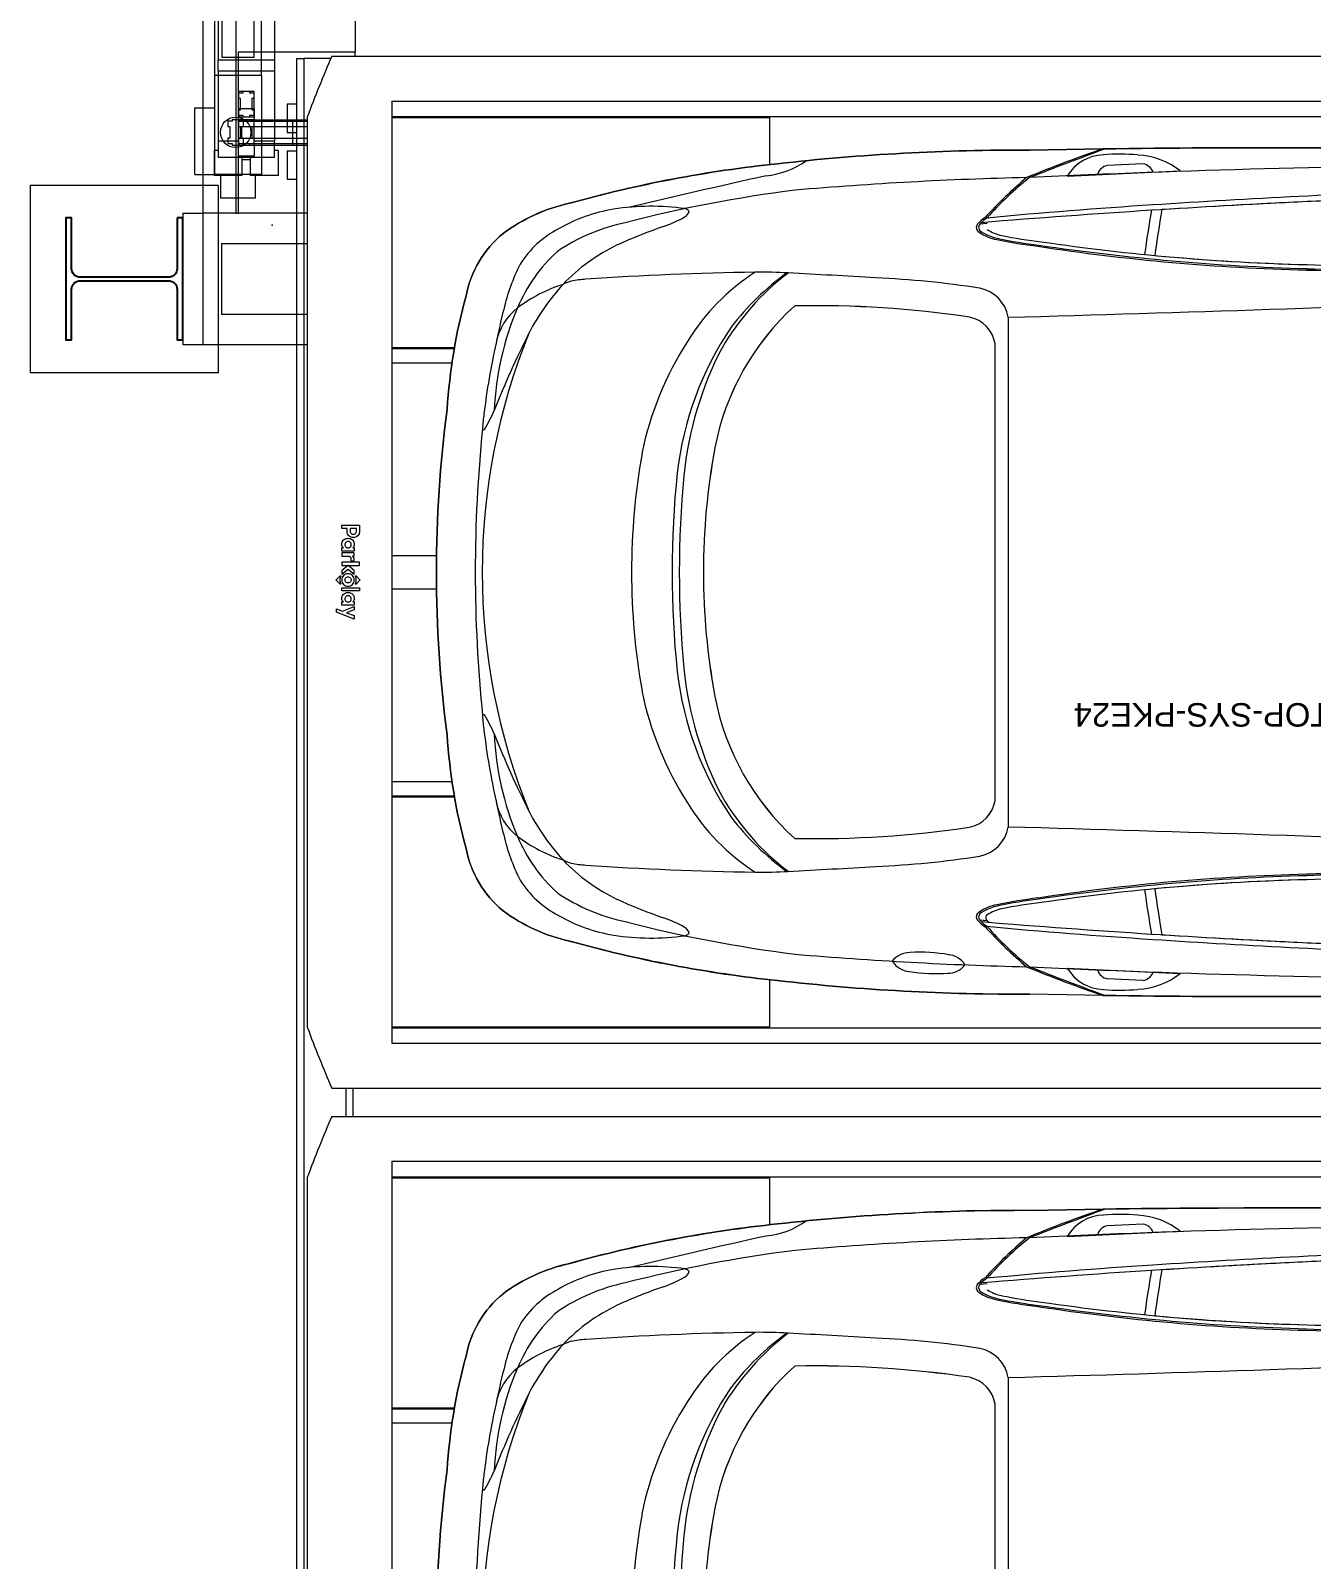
# Model space of a CAD drawing. Header units: inches. Extents: x -17229 to 23588, y -1896 to 20170.
# Drawn here: x -11962 to -9231, y 3659 to 6918 of the extents above; entities that cross this region are included whole.
import ezdxf

# ---------------------------------------------------------------- set-up
doc = ezdxf.new("R2010")
doc.units = ezdxf.units.IN
doc.header["$MEASUREMENT"] = 0
doc.set_wipeout_variables(frame=1)
doc.linetypes.add('PHANTOM', pattern=[12.7, 6.35, -1.27, 1.27, -1.27, 1.27, -1.27])
for name, color, linetype in [('PK24-LOGO', 7, 'Continuous'), ('PK24E', 7, 'Continuous'), ('PK24E-COMP-CAR', 7, 'Continuous'), ('PK24E-DATA', 7, 'Continuous'), ('PK24E-STRUCT-STEEL', 254, 'Continuous')]:
    doc.layers.add(name, color=color, linetype=linetype)
for name, color, linetype, true_color in [('PK24E-COMP-PALLET', 132, 'Continuous', 0x00b7c8), ('PK24E-HELPER', 253, 'PHANTOM', 0xa1a1a1), ('PK24E-SYS-LIFT', 31, 'Continuous', 0xffcc5a), ('PK24E-SYS-SHELF', 31, 'Continuous', 0xffcc5a)]:
    doc.layers.add(name, color=color, linetype=linetype, true_color=true_color)
doc.styles.get("Standard").update_dxf_attribs({"font": 'arial.ttf'})

# ---------------------------------------------------------------- blocks, each defined once
blk = doc.blocks.new('STEEL-HEA260--TOP-STRUCT-PK24')
at = {"layer": 'PK24E-STRUCT-STEEL', "color": 8, "true_color": 0x808080}
blk.add_lwpolyline([(11.25, 13), (11.25, 2.175, -0.4142136), (9.45, 0.375), (-9.45, 0.375, -0.4142136), (-11.25, 2.175), (-11.25, 13), (-12.5, 13), (-12.5, -13), (-11.25, -13), (-11.25, -2.175, -0.4142136), (-9.45, -0.375), (9.45, -0.375, -0.4142136), (11.25, -2.175), (11.25, -13), (12.5, -13), (12.5, 13)], format="xyb", close=True, dxfattribs=at)
blk = doc.blocks.new('STEEL-HEA260-WPLATE-TOP-STRUCT-PK24')
at = {"layer": 'PK24E-STRUCT-STEEL', "color": 8, "lineweight": 5, "true_color": 0x808080}
blk.add_lwpolyline([(-20, 20), (20, 20), (20, -20), (-20, -20)], close=True, dxfattribs=at)
at = {"lineweight": 5}
blk.add_blockref('STEEL-HEA260--TOP-STRUCT-PK24', (0, 0), dxfattribs=at)
blk = doc.blocks.new('ELIFT-COLUMNS--TOP-COMP-PKE24')
at = {"lineweight": 5}
blk.add_blockref('STEEL-HEA260-WPLATE-TOP-STRUCT-PK24', (-306.5, -167.5), dxfattribs=at)
blk = doc.blocks.new('ELIFTUG---TOP-COMP-PKE24')
at = {"layer": 'PK24E-SYS-LIFT', "linetype": 'Continuous', "lineweight": 5}
for p, q in [((-287.25, -106.55), (-287.25, -124.05)), ((-285.7, -107), (-285.7, -120.25)), ((-278.8, -120.25), (-278.8, -107)), ((-277.25, -124.05), (-277.25, -106.55)), ((-285.7, -120.25), (-278.8, -120.25)), ((-287.25, -124.05), (-277.25, -124.05)), ((-287.25, -124.05), (-287.25, -145.25)), ((-277.25, -124.05), (-277.25, -145.25)), ((-291.45, -145.25), (-291.45, -131)), ((-291.45, -131), (-287.25, -131)), ((-283.48, -133.55), (-283.48, -133.88)), ((-282.02, -133.55), (-283.48, -133.55)), ((-282.02, -133.88), (-282.02, -133.55)), ((-284.4, -133.88), (-284.4, -134.98)), ((-283.48, -133.88), (-284.4, -133.88)), ((-284.4, -134.98), (-284.02, -134.98)), ((-284.02, -134.98), (-284.02, -137.52)), ((-281.1, -133.88), (-282.02, -133.88)), ((-281.48, -134.98), (-281.1, -134.98)), ((-281.48, -137.52), (-281.48, -134.98)), ((-281.1, -134.98), (-281.1, -133.88)), ((-284.4, -137.52), (-284.4, -138.62)), ((-284.02, -137.52), (-284.4, -137.52)), ((-284.4, -138.62), (-283.48, -138.62)), ((-283.48, -138.62), (-283.48, -138.95)), ((-283.48, -138.95), (-282.02, -138.95)), ((-282.02, -138.62), (-281.1, -138.62)), ((-282.02, -138.95), (-282.02, -138.62)), ((-281.1, -137.52), (-281.48, -137.52)), ((-281.1, -138.62), (-281.1, -137.52)), ((-291.45, -145.25), (-287.25, -145.25)), ((-277.25, -145.25), (-287.25, -145.25)), ((-286, -145.25), (-286, -150.25)), ((-278.5, -150.25), (-278.5, -145.25)), ((-280.68, -150.25), (-286, -150.25)), ((-278.5, -150.25), (-280.68, -150.25))]:
    blk.add_line(p, q, dxfattribs=at)
blk.add_circle((-282.75, -136.25), 3.25, dxfattribs=at)
at = {"lineweight": 5}
blk.add_blockref('ELIFT-COLUMNS--TOP-COMP-PKE24', (0, 0), dxfattribs=at)
blk = doc.blocks.new('ELIFT-CW--TOP-COMP-PKE24')
at = {"layer": 'PK24E-SYS-LIFT', "lineweight": 5}
for p, q in [((-12.85, 145.45), (-12.85, 140.1)), ((-6.85, 145.45), (-12.85, 145.45)), ((-6.85, 141.6), (-6.85, 145.45)), ((-5.15, 145.45), (-5.15, 141.6)), ((0.85, 145.45), (-5.15, 145.45)), ((0.85, 140.1), (0.85, 145.45)), ((0, 141.6), (-12, 141.6)), ((-12, 141.6), (-12, 138.15)), ((-5.15, 142.1), (-6.85, 142.1)), ((0, 138.15), (0, 141.6)), ((-12, 140.1), (-12.85, 140.1)), ((-12, 123.18), (-12, 138.15)), ((-7.65, 138.15), (-12, 138.15)), ((-7.65, 137.9), (-7.65, 138.95)), ((-7.65, 138.95), (-4.35, 138.95)), ((-7.65, 138.62), (-6.73, 138.62)), ((-7.65, 137.52), (-7.65, 138.62)), ((-7.27, 137.52), (-7.65, 137.52)), ((-7.65, 137.52), (-7.65, 134.98)), ((-7.27, 134.98), (-7.27, 137.52)), ((-6.73, 138.95), (-5.27, 138.95)), ((-6.73, 138.62), (-6.73, 138.95)), ((-5.27, 138.95), (-5.27, 138.62)), ((-5.27, 138.62), (-4.35, 138.62)), ((-4.73, 137.52), (-4.73, 134.98)), ((-4.35, 137.52), (-4.73, 137.52)), ((-4.35, 138.95), (-4.35, 137.9)), ((-4.35, 138.62), (-4.35, 137.52)), ((0, 138.15), (-4.35, 138.15)), ((-4.35, 137.52), (-4.35, 134.98)), ((0.85, 140.1), (0, 140.1)), ((0, 123.18), (0, 138.15)), ((-7.65, 133.88), (-7.65, 134.98)), ((-7.65, 134.98), (-7.27, 134.98)), ((-7.65, 133.55), (-7.65, 134.6)), ((-6.73, 133.88), (-7.65, 133.88)), ((-6.73, 133.55), (-6.73, 133.88)), ((-5.27, 133.88), (-5.27, 133.55)), ((-4.35, 133.88), (-5.27, 133.88)), ((-4.73, 134.98), (-4.35, 134.98)), ((-4.35, 134.98), (-4.35, 133.88)), ((-4.35, 134.6), (-4.35, 133.55)), ((-4.35, 133.55), (-7.65, 133.55)), ((-7.65, 131.9), (-7.65, 132.95)), ((-7.65, 132.95), (-4.35, 132.95)), ((-7.65, 132.62), (-6.73, 132.62)), ((-7.65, 131.52), (-7.65, 132.62)), ((-7.27, 131.52), (-7.65, 131.52)), ((-7.65, 131.52), (-7.65, 128.98)), ((-7.27, 128.98), (-7.27, 131.52)), ((-5.27, 133.55), (-6.73, 133.55)), ((-6.73, 132.95), (-5.27, 132.95)), ((-6.73, 132.62), (-6.73, 132.95)), ((-5.27, 132.95), (-5.27, 132.62)), ((-5.27, 132.62), (-4.35, 132.62)), ((-4.73, 131.52), (-4.73, 128.98)), ((-4.35, 131.52), (-4.73, 131.52)), ((-4.35, 132.95), (-4.35, 131.9)), ((-4.35, 132.62), (-4.35, 131.52)), ((-4.35, 131.52), (-4.35, 128.98)), ((-7.65, 127.88), (-7.65, 128.98)), ((-7.65, 128.98), (-7.27, 128.98)), ((-7.65, 127.55), (-7.65, 128.6)), ((-6.73, 127.88), (-7.65, 127.88)), ((-4.35, 127.55), (-7.65, 127.55)), ((-6.73, 127.55), (-6.73, 127.88)), ((-5.27, 127.55), (-6.73, 127.55)), ((-5.27, 127.88), (-5.27, 127.55)), ((-4.35, 127.88), (-5.27, 127.88)), ((-4.73, 128.98), (-4.35, 128.98)), ((-4.35, 128.98), (-4.35, 127.88)), ((-4.35, 128.6), (-4.35, 127.55)), ((0, 123.18), (-12, 123.18)), ((-12, 120.81), (-12, 123.18)), ((0, 120.81), (-12, 120.81)), ((-12, 120.81), (-12, -120.81)), ((0, 123.18), (0, 120.81)), ((0, 120.81), (0, -120.81)), ((-12, -120.81), (0, -120.81)), ((-12, -123.18), (-12, -120.81)), ((-12, -123.18), (-12, -138.15)), ((0, -123.18), (-12, -123.18)), ((0, -120.81), (0, -123.18)), ((0, -123.18), (0, -138.15)), ((-7.65, -127.55), (-7.65, -128.6)), ((-4.35, -127.55), (-7.65, -127.55)), ((-7.65, -127.88), (-7.65, -128.98)), ((-6.73, -127.88), (-7.65, -127.88)), ((-7.65, -128.98), (-7.27, -128.98)), ((-7.65, -131.52), (-7.65, -128.98)), ((-7.27, -128.98), (-7.27, -131.52)), ((-6.73, -127.55), (-6.73, -127.88)), ((-5.27, -127.55), (-6.73, -127.55)), ((-5.27, -127.88), (-5.27, -127.55)), ((-4.35, -127.88), (-5.27, -127.88)), ((-4.73, -128.98), (-4.35, -128.98)), ((-4.73, -131.52), (-4.73, -128.98)), ((-4.35, -128.6), (-4.35, -127.55)), ((-4.35, -128.98), (-4.35, -127.88)), ((-4.35, -131.52), (-4.35, -128.98)), ((-7.65, -131.52), (-7.65, -132.62)), ((-7.27, -131.52), (-7.65, -131.52)), ((-7.65, -131.9), (-7.65, -132.95)), ((-7.65, -132.62), (-6.73, -132.62)), ((-7.65, -132.95), (-4.35, -132.95)), ((-7.65, -133.55), (-7.65, -134.6)), ((-4.35, -133.55), (-7.65, -133.55)), ((-6.73, -132.62), (-6.73, -132.95)), ((-6.73, -132.95), (-5.27, -132.95)), ((-6.73, -133.55), (-6.73, -133.88)), ((-5.27, -133.55), (-6.73, -133.55)), ((-5.27, -132.62), (-4.35, -132.62)), ((-5.27, -132.95), (-5.27, -132.62)), ((-5.27, -133.88), (-5.27, -133.55)), ((-4.35, -131.52), (-4.73, -131.52)), ((-4.35, -132.62), (-4.35, -131.52)), ((-4.35, -132.95), (-4.35, -131.9)), ((-4.35, -134.6), (-4.35, -133.55)), ((-7.65, -133.88), (-7.65, -134.98)), ((-6.73, -133.88), (-7.65, -133.88)), ((-7.65, -134.98), (-7.27, -134.98)), ((-7.65, -137.52), (-7.65, -134.98)), ((-7.27, -134.98), (-7.27, -137.52)), ((-4.35, -133.88), (-5.27, -133.88)), ((-4.73, -134.98), (-4.35, -134.98)), ((-4.73, -137.52), (-4.73, -134.98)), ((-4.35, -134.98), (-4.35, -133.88)), ((-4.35, -137.52), (-4.35, -134.98)), ((-12.85, -140.1), (-12.85, -145.45)), ((-12, -140.1), (-12.85, -140.1)), ((-7.65, -138.15), (-12, -138.15)), ((-12, -138.15), (-12, -141.6)), ((-7.65, -137.52), (-7.65, -138.62)), ((-7.27, -137.52), (-7.65, -137.52)), ((-7.65, -137.9), (-7.65, -138.95)), ((-7.65, -138.62), (-6.73, -138.62)), ((-7.65, -138.95), (-4.35, -138.95)), ((-6.73, -138.62), (-6.73, -138.95)), ((-6.73, -138.95), (-5.27, -138.95)), ((-5.27, -138.62), (-4.35, -138.62)), ((-5.27, -138.95), (-5.27, -138.62)), ((-4.35, -137.52), (-4.73, -137.52)), ((-4.35, -138.62), (-4.35, -137.52)), ((-4.35, -138.95), (-4.35, -137.9)), ((0, -138.15), (-4.35, -138.15)), ((0, -141.6), (0, -138.15)), ((0.85, -140.1), (0, -140.1)), ((0.85, -145.45), (0.85, -140.1)), ((0, -141.6), (-12, -141.6)), ((-6.85, -145.45), (-6.85, -141.6)), ((-5.15, -142.1), (-6.85, -142.1)), ((-5.15, -141.6), (-5.15, -145.45)), ((-6.85, -145.45), (-12.85, -145.45)), ((0.85, -145.45), (-5.15, -145.45))]:
    blk.add_line(p, q, dxfattribs=at)
blk = doc.blocks.new('ELIFT-DU--TOP-COMP-PKE24')
at = {"layer": 'PK24E-SYS-LIFT', "linetype": 'Continuous', "lineweight": 5}
for p, q in [((-289.75, 153.5), (-289.75, -153.5)), ((-282.75, 153.5), (-282.75, -153.5)), ((-257.25, 119.1), (-257.25, -119.1)), ((-282.15, -119.1), (-257.25, -119.1)), ((-282.15, -153.5), (-282.15, -119.1)), ((-257.25, -131.25), (-257.25, -119.1)), ((-245.37, -130.25), (266.63, -130.25)), ((-245.37, -131.25), (-245.37, -130.25)), ((-278.75, -131.25), (-282.15, -131.25)), ((-282.15, -133.55), (-270.56, -133.55)), ((-278.75, -133.55), (-278.75, -131.25)), ((-270.56, -133.88), (-270.56, -133.55)), ((-270.56, -133.55), (294.94, -133.55)), ((279.63, -131.25), (-258.37, -131.25)), ((-258.37, -131.25), (-258.37, -131.55)), ((279.63, -131.55), (-258.37, -131.55)), ((-258.37, -131.55), (-258.37, -133.55)), ((-282.15, -133.88), (-270.56, -133.88)), ((-282.15, -134.98), (-270.56, -134.98)), ((-270.56, -133.88), (294.94, -133.88)), ((-270.56, -134.98), (-270.56, -133.88)), ((-270.56, -134.98), (294.94, -134.98)), ((-270.56, -137.52), (-270.56, -134.98)), ((-282.15, -137.52), (-270.56, -137.52)), ((-282.15, -138.62), (-270.56, -138.62)), ((-282.15, -138.95), (-270.56, -138.95)), ((-278.75, -141.25), (-278.75, -138.95)), ((-270.56, -138.62), (-270.56, -137.52)), ((-270.56, -137.52), (294.94, -137.52)), ((-270.56, -138.62), (294.94, -138.62)), ((-270.56, -138.95), (-270.56, -138.62)), ((-270.56, -138.95), (294.94, -138.95)), ((-258.37, -138.95), (-258.37, -140.95)), ((-282.15, -141.25), (-278.75, -141.25)), ((-258.37, -140.95), (-258.37, -141.25)), ((-258.37, -140.95), (279.63, -140.95)), ((-258.37, -141.25), (279.63, -141.25)), ((-257.25, -153.5), (-257.25, -141.25)), ((-294, -153.5), (-289.75, -153.5)), ((-294, -153.5), (-294, -181.5)), ((-282.75, -153.5), (-289.75, -153.5)), ((-289.75, -153.5), (-289.75, -181.5)), ((-282.75, -153.5), (-282.15, -153.5)), ((-257.25, -153.5), (-282.15, -153.5)), ((-294, -181.5), (-289.75, -181.5)), ((-289.75, -181.5), (-257.25, -181.5))]:
    blk.add_line(p, q, dxfattribs=at)
at = {"lineweight": 5}
blk.add_blockref('ELIFT-CW--TOP-COMP-PKE24', (-274.5, 0), dxfattribs=at)
blk.add_wipeout([(-285.75, -175), (-285.75, -160), (307, -160), (307, -175)], dxfattribs=at)
at = {"layer": 'PK24E-SYS-LIFT', "linetype": 'Continuous', "lineweight": 5}
for p, q in [((-245.37, -160), (-245.37, -141.25)), ((-257.25, -160), (-257.25, -153.5)), ((307, -160), (-285.75, -160)), ((-285.75, -160), (-285.75, -175)), ((-285.75, -175), (307, -175)), ((-257.25, -181.5), (-257.25, -175))]:
    blk.add_line(p, q, dxfattribs=at)
blk = doc.blocks.new('ELIFTUG--WDU-TOP-SYS-PKE24')
at = {"lineweight": 5}
blk.add_blockref('ELIFTUG---TOP-COMP-PKE24', (0, 0), dxfattribs=at)
blk.add_blockref('ELIFT-DU--TOP-COMP-PKE24', (0, 0), dxfattribs=at)
at = {"layer": 'PK24E-DATA', "lineweight": 5}
for tag, p in [('COMP_TYPE', (3.33, 12.5)), ('LAYOUT_ID', (3.33, 2.5)), ('SYSTEM_ID', (3.33, -7.5)), ('CARRIER_ID', (3.33, -17.5)), ('CON_CARS', (3.33, -27.5))]:
    blk.add_attdef(tag, p, '', height=5, dxfattribs=at)
blk = doc.blocks.new('SEDAN---TOP-COMP-PKE24')
at = {"layer": 'PK24E-COMP-CAR', "lineweight": 5}
for p, q in [((97.78, 90.23), (113.41, 89.96)), ((105.43, 84.4), (81.33, 85.52)), ((89.22, 87.05), (96.9, 86.66)), ((122.48, 74.33), (122.11, 74.63)), ((122.48, 74.33), (124.09, 74.18)), ((123.8, 74.5), (124.09, 74.18)), ((120.81, 48.65), (120.81, -48.65)), ((122.48, -74.33), (124.09, -74.18)), ((123.8, -74.5), (124.09, -74.18)), ((105.43, -84.4), (81.33, -85.52)), ((89.22, -87.05), (96.9, -86.66)), ((97.78, -90.23), (113.41, -89.96))]:
    blk.add_line(p, q, dxfattribs=at)
blk.add_lwpolyline([(10.57, 90.02, -0.008053), (97.78, 90.23), (113.41, 89.96, -0.029408), (167.21, 87.06, -0.042052), (211.54, 78.64, -0.105095), (225.75, 72.2, -0.171896), (233.64, 58.91, -0.050927), (237.67, 34.67, -0.065564), (237.67, -34.67, -0.050927), (233.64, -58.91, -0.171896), (225.75, -72.2, -0.105095), (211.54, -78.64, -0.042052), (167.21, -87.06, -0.029408), (113.41, -89.96), (97.78, -90.23, -0.008053), (10.57, -90.02, -0.000309)], format="xyb", dxfattribs=at)
for points in [[(25.28, 80.15, -0.016235), (28.25, 65.14, 0.00745), (54.29, 65.56, 0.017199), (86.77, 67.51, 0.008624), (85.26, 77.28, 0.007485)], [(126.3, 54.38, 0.304088), (120.81, 48.65), (120.81, -48.65, 0.304088), (126.3, -54.38, 0.041268), (163.52, -56.77, 0.163886), (180.58, -26.5, 0.091893), (180.58, 26.5, 0.163886), (163.52, 56.77, 0.041268)], [(28.25, -65.14, -0.016235), (25.28, -80.15, 0.007485), (85.26, -77.28, 0.008624), (86.77, -67.51, 0.017199), (54.29, -65.56, 0.00745)]]:
    blk.add_lwpolyline(points, format="xyb", close=True, dxfattribs=at)
for centre, radius, start, end in [((60.59, -2617.2), 2707.68, 89.21283, 91.05848), ((91.15, 73.14), 15.8, 92.8336, 128.4058), ((94.26, 47.96), 41.15, 85.1459, 95.4212), ((-293.91, -966.2), 1126.56, 68.80125, 69.67692), ((97.45, 79.7), 9.26, 30.4462, 88.2202), ((7.29, -176.06), 281.25, 67.6811, 71.2298), ((115.73, -368.46), 458.42, 83.5521, 90.29), ((0.75, -2315.17), 2401.94, 87.31052, 89.70092), ((89.88, 84.08), 3.04, 102.5121, 156.3046), ((96.44, 84.06), 2.64, 18.3022, 80.0312), ((130.81, 81.06), 4.42, 87.5979, 143.4152), ((133.45, 49.46), 36.11, 80.9538, 94.1886), ((138.58, 80.08), 5.07, 34.0026, 83.7533), ((139.42, -180.22), 268.73, 74.431, 84.063), ((69.93, 29.14), 70.13, 41.3553, 51.6379), ((94.27, -735.78), 820.14, 85.15985, 88.61477), ((53.37, 12.12), 94.18, 42.3548, 49.8521), ((131.06, 85.96), 4.42, 210.8879, 266.7052), ((136.82, 117.13), 36.11, 260.1145, 273.3493), ((138.88, 86.15), 5.07, 270.5498, 320.3005), ((-33.65, -1742.8), 1825.08, 86.20281, 88.16358), ((-40.59, -1924.38), 2005.61, 86.33841, 88.1264), ((19.59, -1003.28), 1083.66, 84.54654, 86.42201), ((126.83, -208.42), 292.15, 75.5537, 82.7962), ((203.48, 42), 37.52, 53.5971, 77.5949), ((-197.26, 28.6), 286.68, 7.7985, 9.7757), ((-192.67, 28.85), 284.29, 7.8575, 9.7787), ((-42.72, -1961.75), 2043.04, 85.32494, 86.34579), ((118.65, 69.33), 7.29, 45.0659, 57.3941), ((119.22, 69.61), 7.04, 39.9295, 57.8756), ((186.57, 76.77), 0.494, 129.2513, 176.9497), ((187.85, 77.41), 1.87, 199.2077, 244.3684), ((187.48, 75.5), 2.05, 104.9203, 126.3831), ((194.18, 25.29), 52.7, 81.2711, 97.8931), ((200.54, 99.37), 27.23, 240.2717, 250.7282), ((196.47, 42.86), 34.98, 60.0524, 80.5948), ((98.54, 174.84), 105.16, 276.7852, 281.4395), ((117.61, 80.7), 9.1, 281.3583, 302.3899), ((118.02, 81.66), 10.75, 281.5451, 302.4414), ((118.64, 80.77), 10.03, 280.3524, 303.9003), ((121.98, 73.67), 0.827, 307.5335, 52.783), ((123.26, 73.51), 1.07, 299.4491, 38.8727), ((123.66, 73.47), 1.17, 299.3514, 34.4026), ((156.6, -28.17), 107.67, 65.4151, 71.057), ((191.31, 34.66), 40.71, 55.877, 78.0896), ((204.14, 54.36), 21.21, 32.1506, 62.5032), ((210.94, 54.42), 23.14, 11.2056, 50.22), ((42.27, 538.54), 473.13, 271.4558, 278.3489), ((40.47, 551.19), 486.69, 271.641, 278.3926), ((43.18, 517.82), 453.56, 271.423, 278.6866), ((98.59, 175.86), 106.94, 276.9364, 281.6426), ((98.5, 176.78), 108.13, 277.0023, 281.7071), ((184.17, 33.83), 39.83, 43.7152, 64.3709), ((27.03, 939.01), 873.87, 270.07421, 271.78768), ((191.91, 43.6), 33.28, 22.4936, 48.0772), ((185.1, 46.71), 41.56, 12.9085, 27.0964), ((26.45, 924.83), 860.88, 269.62504, 271.86362), ((26.62, 925.75), 861.51, 270.11773, 271.848), ((154.02, -128.07), 190.95, 92.3174, 99.017), ((250.68, -1623.18), 1689.13, 92.90937, 93.54287), ((170.81, -28.86), 92.82, 89.2731, 93.6198), ((131.82, 20.25), 54.69, 30.2777, 52.7207), ((131.89, 17.61), 56.95, 37.4412, 54.1701), ((161.23, -630.98), 695.01, 86.13621, 89.11285), ((146.89, 24.97), 46.36, 31.4915, 57.2212), ((205.84, 33.15), 29.38, 79.4948, 85.6599), ((209.09, 54.07), 8.25, 62.0609, 75.2343), ((125.55, 53), 7.66, 100.9038, 169.9775), ((202.54, 29.3), 33.7, 53.3329, 71.9981), ((176.71, 28.17), 49.14, 27.7511, 42.4711), ((116.96, 27.06), 120.95, 3.6064, 15.2679), ((396.89, 10097.96), 10047.5, 267.772041, 268.409436), ((159.36, -169.54), 226.34, 88.9472, 98.3998), ((127.12, 16.32), 54.42, 10.7856, 48.0145), ((214.75, 46.36), 12.73, 11.1246, 51.5606), ((165.67, 31.9), 62.01, 2.3622, 23.2046), ((73.91, 17.65), 156.47, 11.4902, 14.1867), ((38507.92, 0), 38389.96, 179.918916, 180.081084), ((127.83, 47.42), 7.13, 102.4032, 170.0587), ((119.54, 13.27), 69.51, 6.5279, 34.0955), ((127.86, 11.49), 69.65, 11.4325, 32.7677), ((94.81, 0), 135.38, 337.8449, 22.1551), ((32.35, -43.02), 210.09, 21.6408, 26.6018), ((111.67, 12.78), 75.95, 5.882, 27.4799), ((75.67, 15.25), 155.25, 6.8321, 12.4866), ((261.66, 49.18), 37.08, 203.3989, 210.465), ((188.44, 27.93), 41.78, 3.7238, 7.9632), ((-25.6, 0), 265.54, 352.4977, 7.5023), ((229.84, 30.63), 0.284, 239.4556, 4.0705), ((-71.6, 0.01), 303.27, 354.2027, 5.7986), ((37.61, 0), 145.4, 349.4993, 10.5007), ((53.43, 0), 144.91, 349.9468, 10.0532), ((-35.79, 0), 223.95, 354.7316, 5.2684), ((-17.83, 0), 207.52, 354.1451, 5.8549), ((119.54, -13.27), 69.51, 325.9045, 353.4721), ((111.67, -12.78), 75.95, 332.5201, 354.118), ((127.86, -11.49), 69.65, 327.2323, 348.5675), ((127.12, -16.32), 54.42, 311.9855, 349.2144), ((261.66, -49.18), 37.08, 149.535, 156.6011), ((229.84, -30.63), 0.284, 355.9295, 120.5444), ((188.44, -27.93), 41.78, 352.0368, 356.2762), ((32.35, 43.02), 210.09, 333.3982, 338.3592), ((165.67, -31.9), 62.01, 336.7954, 357.6378), ((75.67, -15.25), 155.25, 347.5134, 353.1679), ((116.96, -27.06), 120.95, 344.7321, 356.3936), ((127.83, -47.42), 7.13, 189.9413, 257.5968), ((131.82, -20.25), 54.69, 307.2793, 329.7223), ((214.75, -46.36), 12.73, 308.4394, 348.8754), ((73.91, -17.65), 156.47, 345.8133, 348.5098), ((146.89, -24.97), 46.36, 302.7788, 328.5085), ((176.71, -28.17), 49.14, 317.5289, 332.2489), ((396.89, -10097.96), 10047.5, 91.590564, 92.227959), ((125.55, -53), 7.66, 190.0225, 259.0962), ((159.36, 169.54), 226.34, 261.6002, 271.0528), ((131.89, -17.61), 56.95, 305.8299, 322.5588), ((202.54, -29.3), 33.7, 288.0019, 306.6671), ((191.91, -43.6), 33.28, 311.9228, 337.5064), ((185.1, -46.71), 41.56, 332.9036, 347.0915), ((154.02, 128.07), 190.95, 260.983, 267.6826), ((184.17, -33.83), 39.83, 295.6291, 316.2848), ((209.09, -54.07), 8.25, 284.7657, 297.9391), ((210.94, -54.42), 23.14, 309.78, 348.7944), ((26.45, -924.83), 860.88, 88.13638, 90.37496), ((27.03, -939.01), 873.87, 88.21232, 89.92579), ((26.62, -925.75), 861.51, 88.152, 89.88227), ((40.47, -551.19), 486.69, 81.6074, 88.359), ((43.18, -517.82), 453.56, 81.3134, 88.577), ((250.68, 1623.18), 1689.13, 266.45713, 267.09063), ((170.81, 28.86), 92.82, 266.3802, 270.7269), ((161.23, 630.98), 695.01, 270.88715, 273.86379), ((205.84, -33.15), 29.38, 274.3401, 280.5052), ((42.27, -538.54), 473.13, 81.6511, 88.5442), ((-197.26, -28.6), 286.68, 350.2243, 352.2015), ((-192.67, -28.85), 284.29, 350.2213, 352.1425), ((191.31, -34.66), 40.71, 281.9104, 304.123), ((204.14, -54.36), 21.21, 297.4968, 327.8494), ((98.54, -174.84), 105.16, 78.5605, 83.2148), ((98.59, -175.86), 106.94, 78.3574, 83.0636), ((98.5, -176.78), 108.13, 78.2929, 82.9977), ((118.02, -81.66), 10.75, 57.5586, 78.4549), ((118.64, -80.77), 10.03, 56.0997, 79.6476), ((156.6, 28.17), 107.67, 288.943, 294.5849), ((-42.72, 1961.75), 2043.04, 273.65421, 274.67506), ((117.61, -80.7), 9.1, 57.6101, 78.6417), ((118.65, -69.33), 7.29, 302.6059, 314.9341), ((119.22, -69.61), 7.04, 302.1244, 320.0705), ((123.26, -73.51), 1.07, 321.1273, 60.5509), ((123.66, -73.47), 1.17, 325.5974, 60.6486), ((126.83, 208.42), 292.15, 277.2038, 284.4463), ((200.54, -99.37), 27.23, 109.2718, 119.7283), ((196.47, -42.86), 34.98, 279.4052, 299.9476), ((203.48, -42), 37.52, 282.4051, 306.4029), ((-40.59, 1924.38), 2005.61, 271.8736, 273.66159), ((19.59, 1003.28), 1083.66, 273.57799, 275.45346), ((69.93, -29.14), 70.13, 308.3621, 318.6447), ((53.37, -12.12), 94.18, 310.1479, 317.6452), ((-246.73, 1783.89), 1914.22, 282.56403, 283.45609), ((187.85, -77.41), 1.87, 115.6316, 160.7923), ((186.57, -76.77), 0.494, 183.0503, 230.7487), ((187.48, -75.5), 2.05, 233.6169, 255.0797), ((194.18, -25.29), 52.7, 262.1069, 278.7289), ((-33.65, 1742.8), 1825.08, 271.83642, 273.79719), ((94.27, 735.78), 820.14, 271.38523, 274.84015), ((139.42, 180.22), 268.73, 275.937, 285.569), ((0.75, 2315.17), 2401.94, 270.29908, 272.68948), ((-293.91, 966.2), 1126.56, 290.32308, 291.19875), ((97.45, -79.7), 9.26, 271.7798, 329.5538), ((7.29, 176.06), 281.25, 288.7702, 292.3189), ((171.42, -102.14), 17.73, 95.6452, 125.5224), ((91.15, -73.14), 15.8, 231.5942, 267.1664), ((89.88, -84.08), 3.04, 203.6954, 257.4879), ((96.44, -84.06), 2.64, 279.9688, 341.6978), ((115.73, 368.46), 458.42, 269.71, 276.4479), ((60.59, 2617.2), 2707.68, 268.94152, 270.78717), ((94.26, -47.96), 41.15, 264.5788, 274.8541)]:
    blk.add_arc(centre, radius, start, end, dxfattribs=at)
blk = doc.blocks.new('LOGO----DECOR-PK24')
at = {"layer": 'PK24-LOGO', "lineweight": 5}
for p, q in [((-10, 2.13), (-8.71, 2.13)), ((-10, -1.62), (-10, 2.13)), ((-9.29, 1.47), (-9.29, 0.11)), ((-8.76, 1.47), (-9.29, 1.47)), ((-9.29, 0.11), (-8.76, 0.11)), ((-8.61, 1.46), (-8.76, 1.47)), ((-8.76, 0.11), (-8.61, 0.13)), ((-8.71, 2.13), (-8.43, 2.11)), ((-8.48, 1.42), (-8.61, 1.46)), ((-8.61, 0.13), (-8.48, 0.17)), ((-8.36, 1.35), (-8.48, 1.42)), ((-8.48, 0.17), (-8.36, 0.23)), ((-8.43, 2.11), (-8.3, 2.07)), ((-8.26, 1.27), (-8.36, 1.35)), ((-8.36, 0.23), (-8.26, 0.31)), ((-8.3, 2.07), (-8.17, 2.03)), ((-8.19, 1.17), (-8.26, 1.27)), ((-8.26, 0.31), (-8.19, 0.41)), ((-8.13, 1.05), (-8.19, 1.17)), ((-8.19, 0.41), (-8.13, 0.53)), ((-8.17, 2.03), (-7.94, 1.9)), ((-8.09, 0.93), (-8.13, 1.05)), ((-8.13, 0.53), (-8.09, 0.66)), ((-8.08, 0.79), (-8.09, 0.93)), ((-8.09, 0.66), (-8.08, 0.79)), ((-7.94, 1.9), (-7.74, 1.74)), ((-7.74, 1.74), (-7.58, 1.55)), ((-7.58, 0.04), (-7.74, -0.16)), ((-7.58, 1.55), (-7.46, 1.32)), ((-7.46, 0.27), (-7.58, 0.04)), ((-7.46, 1.32), (-7.38, 1.06)), ((-7.38, 0.52), (-7.46, 0.27)), ((-7.38, 1.06), (-7.36, 0.79)), ((-7.36, 0.79), (-7.38, 0.52)), ((-7.19, -0.02), (-7.16, 0.13)), ((-7.16, 0.13), (-7.11, 0.26)), ((-7.11, 0.26), (-6.98, 0.49)), ((-6.98, 0.49), (-6.82, 0.68)), ((-6.82, 0.68), (-6.62, 0.82)), ((-6.62, 0.82), (-6.41, 0.92)), ((-6.42, 0.06), (-6.48, -0.05)), ((-6.33, 0.17), (-6.42, 0.06)), ((-6.41, 0.92), (-6.19, 0.98)), ((-6.23, 0.25), (-6.33, 0.17)), ((-6.11, 0.31), (-6.23, 0.25)), ((-6.19, 0.98), (-5.97, 1)), ((-5.98, 0.35), (-6.11, 0.31)), ((-5.84, 0.36), (-5.98, 0.35)), ((-5.97, 1), (-5.74, 0.98)), ((-5.71, 0.35), (-5.84, 0.36)), ((-5.74, 0.98), (-5.53, 0.92)), ((-5.58, 0.31), (-5.71, 0.35)), ((-5.47, 0.24), (-5.58, 0.31)), ((-5.53, 0.92), (-5.35, 0.82)), ((-5.37, 0.16), (-5.47, 0.24)), ((-5.29, 0.06), (-5.37, 0.16)), ((-5.35, 0.82), (-5.21, 0.7)), ((-5.23, -0.06), (-5.29, 0.06)), ((-5.21, 0.7), (-5.21, 0.95)), ((-5.21, 0.95), (-4.5, 0.95)), ((-4.5, 0.95), (-4.5, -1.62)), ((-3.41, 0.95), (-4.11, 0.95)), ((-4.11, 0.95), (-4.11, -1.62)), ((-3.41, 0.53), (-3.41, 0.95)), ((-3.36, 0.62), (-3.41, 0.53)), ((-3.37, -0.03), (-3.32, 0.06)), ((-3.29, 0.71), (-3.36, 0.62)), ((-3.32, 0.06), (-3.26, 0.13)), ((-3.22, 0.78), (-3.29, 0.71)), ((-3.26, 0.13), (-3.19, 0.19)), ((-3.14, 0.84), (-3.22, 0.78)), ((-3.19, 0.19), (-3.11, 0.23)), ((-3.05, 0.89), (-3.14, 0.84)), ((-3.11, 0.23), (-3.02, 0.26)), ((-2.94, 0.92), (-3.05, 0.89)), ((-3.02, 0.26), (-2.92, 0.27)), ((-2.83, 0.94), (-2.94, 0.92)), ((-2.92, 0.27), (-2.42, 0.27)), ((-2.7, 0.95), (-2.83, 0.94)), ((-2.42, 0.95), (-2.7, 0.95)), ((-2.42, 0.27), (-2.42, 0.95)), ((-1.42, 2.13), (-2.13, 2.13)), ((-2.13, 2.13), (-2.13, -1.62)), ((-1.42, -1.62), (-1.42, 2.13)), ((-0.37, 0.95), (-1.42, -0.33)), ((-0.61, -0.33), (0.44, 0.95)), ((0.44, 0.95), (-0.37, 0.95)), ((0.44, 0.19), (0.36, -0.06)), ((0.56, 0.41), (0.44, 0.19)), ((0.72, 0.61), (0.56, 0.41)), ((0.92, 0.77), (0.72, 0.61)), ((0.77, 1.32), (0.79, 1.37)), ((0.78, 1.26), (0.77, 1.32)), ((0.81, 1.24), (0.78, 1.26)), ((0.79, 1.37), (1.61, 2.19)), ((0.85, 1.23), (0.81, 1.24)), ((0.89, 1.24), (0.85, 1.23)), ((1.07, 1.32), (0.89, 1.24)), ((1.15, 0.9), (0.92, 0.77)), ((1.27, 1.37), (1.07, 1.32)), ((1.07, -0.08), (1.13, 0.03)), ((1.13, 0.03), (1.21, 0.12)), ((1.4, 0.98), (1.15, 0.9)), ((1.21, 0.12), (1.3, 0.2)), ((1.46, 1.41), (1.27, 1.37)), ((1.3, 0.2), (1.41, 0.26)), ((1.67, 1), (1.4, 0.98)), ((1.41, 0.26), (1.54, 0.3)), ((1.67, 1.42), (1.46, 1.41)), ((1.54, 0.3), (1.67, 0.31)), ((1.61, 2.19), (1.67, 2.21)), ((1.67, 2.21), (1.73, 2.19)), ((1.87, 1.41), (1.67, 1.42)), ((1.94, 0.98), (1.67, 1)), ((1.67, 0.31), (1.8, 0.3)), ((1.73, 2.19), (2.54, 1.37)), ((1.8, 0.3), (1.92, 0.26)), ((2.07, 1.37), (1.87, 1.41)), ((1.92, 0.26), (2.03, 0.2)), ((2.19, 0.9), (1.94, 0.98)), ((2.03, 0.2), (2.13, 0.12)), ((2.26, 1.32), (2.07, 1.37)), ((2.13, 0.12), (2.2, 0.03)), ((2.41, 0.77), (2.19, 0.9)), ((2.2, 0.03), (2.26, -0.08)), ((2.45, 1.24), (2.26, 1.32)), ((2.61, 0.61), (2.41, 0.77)), ((2.48, 1.23), (2.45, 1.24)), ((2.52, 1.24), (2.48, 1.23)), ((2.55, 1.26), (2.52, 1.24)), ((2.54, 1.37), (2.57, 1.32)), ((2.57, 1.32), (2.55, 1.26)), ((2.78, 0.41), (2.61, 0.61)), ((2.9, 0.19), (2.78, 0.41)), ((2.98, -0.06), (2.9, 0.19)), ((3.31, 2.13), (4.01, 2.13)), ((3.31, -1.62), (3.31, 2.13)), ((4.01, 2.13), (4.01, -1.62)), ((4.37, -0.02), (4.4, 0.13)), ((4.4, 0.13), (4.45, 0.26)), ((4.45, 0.26), (4.58, 0.49)), ((4.58, 0.49), (4.74, 0.68)), ((4.74, 0.68), (4.93, 0.82)), ((4.93, 0.82), (5.15, 0.92)), ((5.14, 0.06), (5.08, -0.05)), ((5.23, 0.17), (5.14, 0.06)), ((5.15, 0.92), (5.37, 0.98)), ((5.33, 0.25), (5.23, 0.17)), ((5.45, 0.31), (5.33, 0.25)), ((5.37, 0.98), (5.59, 1)), ((5.58, 0.35), (5.45, 0.31)), ((5.72, 0.36), (5.58, 0.35)), ((5.59, 1), (5.82, 0.98)), ((5.85, 0.35), (5.72, 0.36)), ((5.82, 0.98), (6.03, 0.92)), ((5.98, 0.31), (5.85, 0.35)), ((6.09, 0.24), (5.98, 0.31)), ((6.03, 0.92), (6.21, 0.82)), ((6.19, 0.16), (6.09, 0.24)), ((6.27, 0.06), (6.19, 0.16)), ((6.21, 0.82), (6.35, 0.7)), ((6.32, -0.06), (6.27, 0.06)), ((6.35, 0.7), (6.35, 0.95)), ((6.35, 0.95), (7.06, 0.95)), ((7.06, 0.95), (7.06, -1.62)), ((8.33, -1.51), (7.31, 0.95)), ((7.31, 0.95), (8.05, 0.95)), ((8.05, 0.95), (8.68, -0.63)), ((10, 0.95), (8.51, -2.81)), ((8.68, -0.63), (9.27, 0.95)), ((9.27, 0.95), (10, 0.95)), ((-9.29, -1.62), (-10, -1.62)), ((-8.71, -0.55), (-9.29, -0.55)), ((-9.29, -0.55), (-9.29, -1.62)), ((-8.43, -0.52), (-8.71, -0.55)), ((-8.3, -0.49), (-8.43, -0.52)), ((-8.17, -0.44), (-8.3, -0.49)), ((-7.94, -0.32), (-8.17, -0.44)), ((-7.74, -0.16), (-7.94, -0.32)), ((-7.22, -0.33), (-7.21, -0.17)), ((-7.21, -0.5), (-7.22, -0.33)), ((-7.21, -0.17), (-7.19, -0.02)), ((-7.19, -0.65), (-7.21, -0.5)), ((-7.16, -0.79), (-7.19, -0.65)), ((-7.1, -0.92), (-7.16, -0.79)), ((-6.97, -1.15), (-7.1, -0.92)), ((-6.81, -1.34), (-6.97, -1.15)), ((-6.62, -1.48), (-6.81, -1.34)), ((-6.41, -1.59), (-6.62, -1.48)), ((-6.52, -0.18), (-6.53, -0.33)), ((-6.53, -0.33), (-6.52, -0.47)), ((-6.48, -0.05), (-6.52, -0.18)), ((-6.52, -0.47), (-6.48, -0.6)), ((-6.48, -0.6), (-6.42, -0.72)), ((-6.42, -0.72), (-6.33, -0.82)), ((-6.19, -1.65), (-6.41, -1.59)), ((-6.33, -0.82), (-6.23, -0.9)), ((-6.23, -0.9), (-6.11, -0.97)), ((-5.98, -1.67), (-6.19, -1.65)), ((-6.11, -0.97), (-5.98, -1.01)), ((-5.98, -1.01), (-5.84, -1.02)), ((-5.74, -1.65), (-5.98, -1.67)), ((-5.84, -1.02), (-5.71, -1.01)), ((-5.53, -1.57), (-5.74, -1.65)), ((-5.71, -1.01), (-5.58, -0.97)), ((-5.58, -0.97), (-5.47, -0.9)), ((-5.35, -1.47), (-5.53, -1.57)), ((-5.47, -0.9), (-5.37, -0.82)), ((-5.37, -0.82), (-5.29, -0.72)), ((-5.21, -1.33), (-5.35, -1.47)), ((-5.29, -0.72), (-5.23, -0.6)), ((-5.2, -0.19), (-5.23, -0.06)), ((-5.23, -0.6), (-5.2, -0.47)), ((-5.21, -1.62), (-5.21, -1.33)), ((-5.21, -1.33), (-5.21, -1.33)), ((-4.5, -1.62), (-5.21, -1.62)), ((-5.19, -0.33), (-5.2, -0.19)), ((-5.2, -0.47), (-5.19, -0.33)), ((-4.11, -1.62), (-3.41, -1.62)), ((-3.41, -0.21), (-3.4, -0.12)), ((-3.41, -1.62), (-3.41, -0.21)), ((-3.4, -0.12), (-3.37, -0.03)), ((-2.13, -1.62), (-1.42, -1.62)), ((-1.42, -0.33), (-0.37, -1.62)), ((0.44, -1.62), (-0.61, -0.33)), ((-0.37, -1.62), (0.44, -1.62)), ((0.36, -0.06), (0.33, -0.33)), ((0.33, -0.33), (0.36, -0.6)), ((0.36, -0.6), (0.44, -0.85)), ((0.44, -0.85), (0.56, -1.08)), ((0.56, -1.08), (0.72, -1.28)), ((0.72, -1.28), (0.92, -1.44)), ((0.77, -1.98), (0.78, -1.93)), ((0.79, -2.04), (0.77, -1.98)), ((0.78, -1.93), (0.81, -1.9)), ((1.61, -2.85), (0.79, -2.04)), ((0.81, -1.9), (0.85, -1.89)), ((0.85, -1.89), (0.89, -1.9)), ((0.89, -1.9), (1.07, -1.98)), ((0.92, -1.44), (1.15, -1.56)), ((1.02, -0.33), (1.03, -0.2)), ((1.03, -0.46), (1.02, -0.33)), ((1.03, -0.2), (1.07, -0.08)), ((1.07, -0.59), (1.03, -0.46)), ((1.13, -0.7), (1.07, -0.59)), ((1.07, -1.98), (1.27, -2.04)), ((1.21, -0.79), (1.13, -0.7)), ((1.15, -1.56), (1.4, -1.64)), ((1.3, -0.87), (1.21, -0.79)), ((1.27, -2.04), (1.46, -2.07)), ((1.41, -0.93), (1.3, -0.87)), ((1.4, -1.64), (1.67, -1.67)), ((1.54, -0.97), (1.41, -0.93)), ((1.46, -2.07), (1.67, -2.09)), ((1.67, -0.98), (1.54, -0.97)), ((1.67, -2.88), (1.61, -2.85)), ((1.8, -0.97), (1.67, -0.98)), ((1.67, -1.67), (1.94, -1.64)), ((1.67, -2.09), (1.87, -2.07)), ((1.73, -2.85), (1.67, -2.88)), ((2.54, -2.04), (1.73, -2.85)), ((1.92, -0.93), (1.8, -0.97)), ((1.87, -2.07), (2.07, -2.04)), ((2.03, -0.87), (1.92, -0.93)), ((1.94, -1.64), (2.19, -1.56)), ((2.13, -0.79), (2.03, -0.87)), ((2.07, -2.04), (2.26, -1.98)), ((2.2, -0.7), (2.13, -0.79)), ((2.19, -1.56), (2.41, -1.44)), ((2.26, -0.59), (2.2, -0.7)), ((2.26, -0.08), (2.3, -0.2)), ((2.3, -0.46), (2.26, -0.59)), ((2.26, -1.98), (2.45, -1.9)), ((2.3, -0.2), (2.31, -0.33)), ((2.31, -0.33), (2.3, -0.46)), ((2.41, -1.44), (2.61, -1.28)), ((2.45, -1.9), (2.48, -1.89)), ((2.48, -1.89), (2.52, -1.9)), ((2.52, -1.9), (2.55, -1.93)), ((2.57, -1.98), (2.54, -2.04)), ((2.55, -1.93), (2.57, -1.98)), ((2.61, -1.28), (2.78, -1.08)), ((2.78, -1.08), (2.9, -0.85)), ((2.9, -0.85), (2.98, -0.6)), ((3, -0.33), (2.98, -0.06)), ((2.98, -0.6), (3, -0.33)), ((4.01, -1.62), (3.31, -1.62)), ((4.34, -0.17), (4.37, -0.02)), ((4.34, -0.33), (4.34, -0.17)), ((4.34, -0.5), (4.34, -0.33)), ((4.37, -0.65), (4.34, -0.5)), ((4.4, -0.79), (4.37, -0.65)), ((4.46, -0.92), (4.4, -0.79)), ((4.59, -1.15), (4.46, -0.92)), ((4.75, -1.34), (4.59, -1.15)), ((4.94, -1.48), (4.75, -1.34)), ((5.15, -1.59), (4.94, -1.48)), ((5.04, -0.18), (5.03, -0.33)), ((5.03, -0.33), (5.04, -0.47)), ((5.08, -0.05), (5.04, -0.18)), ((5.04, -0.47), (5.08, -0.6)), ((5.08, -0.6), (5.14, -0.72)), ((5.14, -0.72), (5.23, -0.82)), ((5.37, -1.65), (5.15, -1.59)), ((5.23, -0.82), (5.33, -0.9)), ((5.33, -0.9), (5.45, -0.97)), ((5.58, -1.67), (5.37, -1.65)), ((5.45, -0.97), (5.58, -1.01)), ((5.58, -1.01), (5.72, -1.02)), ((5.81, -1.65), (5.58, -1.67)), ((5.72, -1.02), (5.85, -1.01)), ((6.03, -1.57), (5.81, -1.65)), ((5.85, -1.01), (5.98, -0.97)), ((5.98, -0.97), (6.09, -0.9)), ((6.21, -1.47), (6.03, -1.57)), ((6.09, -0.9), (6.19, -0.82)), ((6.19, -0.82), (6.27, -0.72)), ((6.35, -1.33), (6.21, -1.47)), ((6.27, -0.72), (6.32, -0.6)), ((6.36, -0.19), (6.32, -0.06)), ((6.32, -0.6), (6.36, -0.47)), ((6.35, -1.62), (6.35, -1.33)), ((6.35, -1.33), (6.35, -1.33)), ((7.06, -1.62), (6.35, -1.62)), ((6.37, -0.33), (6.36, -0.19)), ((6.36, -0.47), (6.37, -0.33)), ((7.8, -2.81), (8.33, -1.51)), ((8.51, -2.81), (7.8, -2.81))]:
    blk.add_line(p, q, dxfattribs=at)
blk = doc.blocks.new('*U16')
at = {"lineweight": 5}
blk.add_wipeout([(-267.5, 96.99), (-262.27, 110), (262.27, 110), (267.5, 96.99), (267.5, -96.99), (262.27, -110), (-262.27, -110), (-267.5, -96.99)], dxfattribs=at)
at = {"layer": 'PK24E-COMP-PALLET', "lineweight": 5}
for p, q in [((262.27, 110), (-262.27, 110)), ((249.45, 100.42), (-64.64, 100.42)), ((249.45, -100.42), (249.45, 100.42)), ((249.45, 97.11), (-66.08, 97.11)), ((168.92, 86.88), (168.92, 96.89)), ((249.45, 96.89), (168.92, 96.89)), ((267.5, -96.99), (267.5, 96.99)), ((249.45, 47.89), (236.1, 47.89)), ((249.45, 47.67), (236.14, 47.67)), ((249.45, 44.65), (236.63, 44.65)), ((249.45, 3.52), (239.92, 3.52)), ((249.45, -3.52), (239.92, -3.52)), ((249.45, -44.65), (236.63, -44.65)), ((249.45, -47.89), (236.1, -47.89)), ((249.45, -47.67), (236.14, -47.67)), ((168.92, -96.89), (168.92, -86.88)), ((249.45, -97.11), (-66.08, -97.11)), ((249.45, -96.89), (168.92, -96.89)), ((249.45, -100.42), (-64.64, -100.42)), ((262.27, -110), (-262.27, -110))]:
    blk.add_line(p, q, dxfattribs=at)
for start, end in [(20.4566, 23.3531), (336.6469, 339.5434)]:
    blk.add_arc((7.5, 0), 277.5, start, end, dxfattribs=at)
at = {"linetype": 'Continuous', "lineweight": 5, "rotation": 90}
blk.add_blockref('LOGO----DECOR-PK24', (258.47, 0), dxfattribs=at)
at = {"layer": 'PK24E', "lineweight": 5}
blk.add_blockref('SEDAN---TOP-COMP-PKE24', (0, 0), dxfattribs=at)
blk = doc.blocks.new('*U17')
at = {"layer": 'PK24E-HELPER', "lineweight": 5}
blk.add_point((275, -74), dxfattribs=at)
blk.add_point((275, -74), dxfattribs=at)
at = {"layer": 'PK24E-SYS-SHELF', "lineweight": 5}
for p, q in [((268.25, -109.5), (268.25, 585.98)), ((269.75, 570.8), (269.75, -109.5)), ((271.75, -83.75), (269.75, -83.75)), ((271.75, -89.75), (271.75, -83.75)), ((269.75, -89.75), (271.75, -89.75)), ((271.75, -93.75), (269.75, -93.75)), ((271.75, -99.75), (271.75, -93.75)), ((269.75, -99.75), (271.75, -99.75)), ((262.48, -109.5), (268.25, -109.5)), ((269.75, -109.5), (268.25, -109.5))]:
    blk.add_line(p, q, dxfattribs=at)
at = {"layer": 'PK24E', "lineweight": 5}
blk.add_blockref('*U16', (0, 0), dxfattribs=at)
at = {"layer": 'PK24E-SYS-SHELF', "lineweight": 5}
for p, q in [((257.75, 110), (257.75, 116)), ((259.25, 110), (259.25, 116))]:
    blk.add_line(p, q, dxfattribs=at)
at = {"layer": 'PK24E-DATA', "lineweight": 5}
for tag, p in [('COMP_TYPE', (0.83, 27.92)), ('LAYOUT_ID', (0.83, 17.92)), ('SYSTEM_ID', (0.83, 7.92)), ('CARRIER_ID', (0.83, -2.08)), ('CAR_TYPE', (0.83, -12.08))]:
    blk.add_attdef(tag, p, '', height=5, dxfattribs=at)
at = {"layer": 'PK24E', "lineweight": 5}
blk.add_blockref('*U16', (0, 226), dxfattribs=at)

msp = doc.modelspace()

# ---------------------------------------------------------------- block references
at = {"layer": 'PK24E', "lineweight": 5, "xscale": 10, "yscale": 10, "zscale": 10}
msp.add_blockref('ELIFTUG--WDU-TOP-SYS-PKE24', (-8697.1, 8063.3), dxfattribs=at)

# ---------------------------------------------------------------- next in the draw order: block references
at = {"layer": 'PK24E', "lineweight": 5}
ref = msp.add_blockref('*U17', (-8697.1, 5763.3), dxfattribs=dict(at, xscale=10, yscale=10, zscale=10, rotation=180))
ref.add_attrib('COMP_TYPE', 'SHELF-B-SED-TOP-SYS-PKE24', (-8705.4, 5484.1), dxfattribs={"layer": 'PK24E-DATA', "lineweight": 5, "height": 50, "rotation": 180})

doc.saveas('drawing.dxf')
